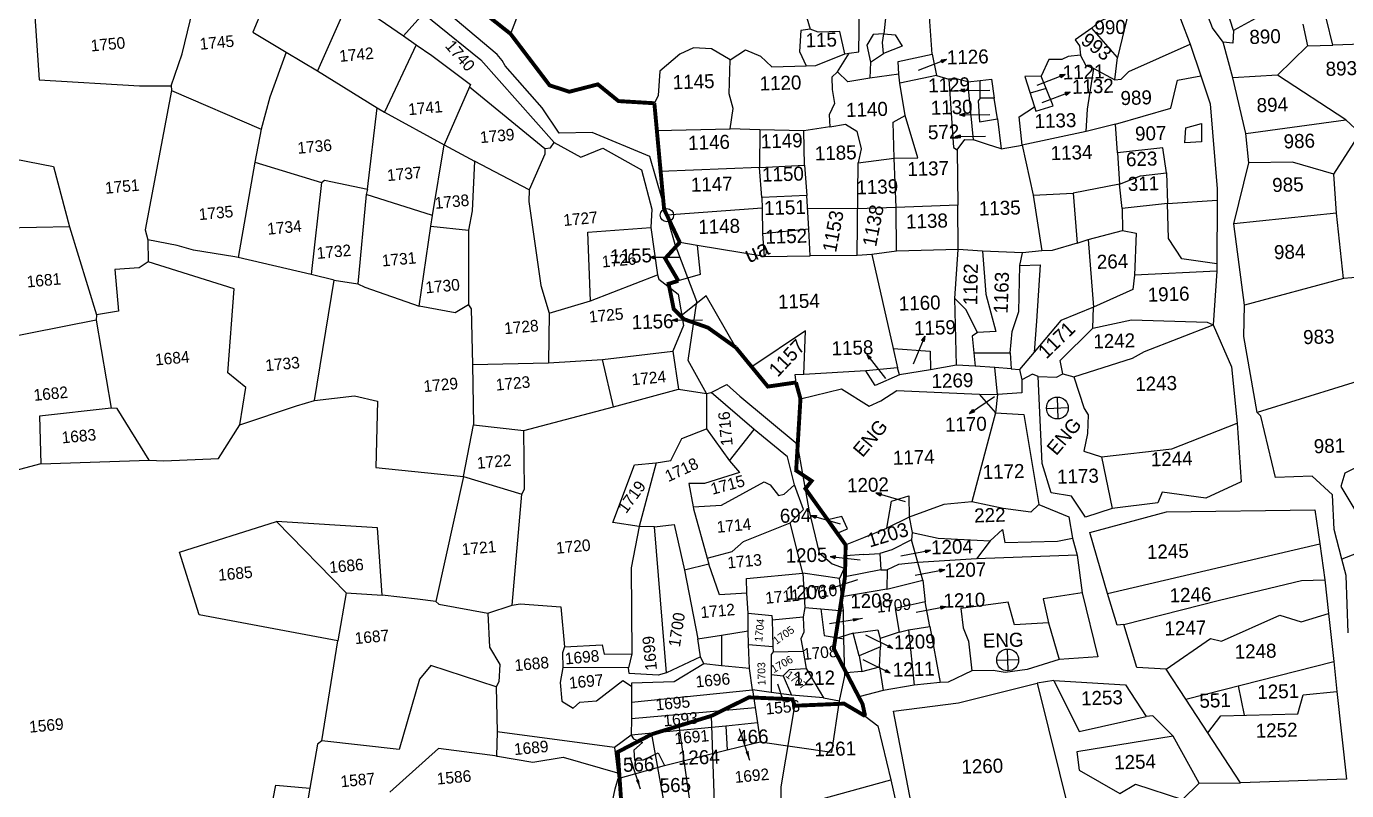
# Model space of a CAD drawing. Header units: metres. Extents: x 277515 to 230369286191, y 2056844 to 115415464409.
# Drawn here: x 279508 to 280340, y 2058093 to 2058575 of the extents above; entities that cross this region are included whole.
import ezdxf
from ezdxf.enums import TextEntityAlignment as Align

# ---------------------------------------------------------------- set-up
doc = ezdxf.new("R2010")
doc.units = ezdxf.units.M
doc.header["$MEASUREMENT"] = 0
for name, color, linetype in [('OFF', 1, 'Continuous'), ('OTHERS', 1, 'Continuous'), ('POLY_PARCEL', 6, 'Continuous'), ('POLY_ROAD', 30, 'Continuous'), ('POLY_WATER', 4, 'Continuous'), ('SYM_ARROW', 1, 'Continuous'), ('SYM_STONE', 1, 'Continuous'), ('TEXT_MAPIN', 7, 'Continuous'), ('TEXT_MAPOUT', 7, 'Continuous'), ('TEXT_PARCEL', 7, 'Continuous'), ('V_BOUND_LINE', 7, 'Continuous')]:
    doc.layers.add(name, color=color, linetype=linetype)
doc.styles.add('TEXT_MAP', font='', dxfattribs={"height": 1.8})
doc.styles.get('TEXT_MAP').set_extended_font_data('Kruti Dev 050')
doc.dimstyles.get("Standard").update_dxf_attribs({"dimtxt": 0.18, "dimasz": 0.18, "dimexe": 0.18, "dimexo": 0.0625, "dimgap": 0.09, "dimtad": 0, "dimtih": 1, "dimtoh": 1, "dimdec": 4, "dimzin": 0, "dimdsep": 46, "dimtxsty": 'Standard', "dimcen": 0.09, "dimadec": 0, "dimazin": 0, "dimtfac": 1, "dimtdec": 4, "dimtofl": 0, "dimtmove": 0, "dimatfit": 3, "dimfxl": 0, "dimtolj": 1, "dimtzin": 0, "dimarcsym": 0})

# ---------------------------------------------------------------- blocks, each defined once
blk = doc.blocks.new('STONE')
blk.add_circle((0, 0), 0.851)
blk = doc.blocks.new('ARROWASPECT')
h = blk.add_hatch(color=256)
h.paths.add_polyline_path([(2.8, -2.8), (3.7, -2), (0, 0)])
h.paths.add_polyline_path([(0, 0), (2, -3.7), (2.8, -2.8)])
for points in [[(0, 0), (17.2, -17.2)], [(0, 0), (2, -3.7)], [(0, 0), (3.7, -2)], [(3.7, -2), (2, -3.7)]]:
    blk.add_lwpolyline(points)
blk = doc.blocks.new('DETAIL')
for points in [[(-1.4, 0), (1.4, 0)], [(0, 1.4), (0, -1.4)]]:
    blk.add_lwpolyline(points)
blk.add_circle((0, 0), 1.4)
blk = doc.blocks.new('KSUB')
at = {"layer": 'OFF'}
for points in [[(280339.5, 2058516.09), (280296.45, 2058544.23)], [(280150.56, 2058535.71), (280140.41, 2058532.89)], [(280339.5, 2058516.09), (280348.44, 2058507.63)], [(280031.7, 2058459.97), (280000.15, 2058460.1)], [(280055.96, 2058460.81), (280031.7, 2058459.97)], [(280258.03, 2058420.56), (280255.89, 2058386.75)], [(280180, 2058384.74), (280180.46, 2058397.93)], [(280108.37, 2058343.15), (280119.89, 2058342.88)], [(280118.69, 2058331.34), (280103.73, 2058275.27)]]:
    blk.add_lwpolyline(points, dxfattribs=at)
at = {"layer": 'POLY_PARCEL'}
for points in [[(279830.48, 2058616.47), (279812.9, 2058570.2)], [(279994.92, 2058605.88), (279996.88, 2058589.57), (280001.74, 2058573.23)], [(280052.14, 2058608.57), (280048.23, 2058570.29)], [(280078.71, 2058557.4), (280077.27, 2058578.03), (280076.26, 2058604.65)], [(280026.46, 2058558.09), (280032.38, 2058558.91), (280033.08, 2058600.51)], [(280179.41, 2058573.7), (280183.64, 2058577.87), (280190.7, 2058581.2)], [(280202.73, 2058585), (280195.55, 2058555.21)], [(280268.65, 2058572.4), (280264.49, 2058585.27)], [(280291.67, 2058584.95), (280268.65, 2058572.4)], [(280331.22, 2058563.05), (280327.25, 2058579.39)], [(280001.74, 2058573.23), (279995.84, 2058572.42), (279995.01, 2058559.01), (279999.33, 2058550.12)], [(280023.7, 2058557.71), (280020.47, 2058571.62), (280006.78, 2058571.2), (280001.74, 2058573.23)], [(280048.23, 2058570.29), (280041.39, 2058569.77), (280037.55, 2058563.12), (280039.75, 2058552.29)], [(280047.99, 2058557.83), (280047.47, 2058564.67), (280048.23, 2058570.29)], [(280048.23, 2058570.29), (280055.42, 2058569.58), (280059.84, 2058562.54), (280047.99, 2058557.83)], [(280179.41, 2058573.7), (280168.73, 2058566.52), (280171.65, 2058562.57), (280172.13, 2058556.8)], [(280195.55, 2058555.21), (280179.41, 2058573.7)], [(280268.65, 2058572.4), (280268.32, 2058564.31), (280262.07, 2058564.87)], [(280312.32, 2058576.34), (280315.34, 2058562.57)], [(279951.25, 2058553.94), (279939.52, 2058560.74), (279928.29, 2058561.33), (279919.69, 2058557.33), (279906.94, 2058546.67), (279905.85, 2058531.38), (279903.55, 2058526.47)], [(280193.8, 2058541.15), (280197.83, 2058541.58), (280202.67, 2058546.4), (280241.37, 2058563.61)], [(280315.34, 2058562.57), (280296.45, 2058544.23), (280268.31, 2058542.39)], [(280315.34, 2058562.57), (280331.22, 2058563.05)], [(280358.6, 2058552.78), (280349.88, 2058563.77), (280331.22, 2058563.05)], [(279951.34, 2058510.37), (279953.13, 2058523.18), (279950.66, 2058532.44), (279951.25, 2058553.94)], [(279951.25, 2058553.94), (279961.03, 2058560.15), (279970.49, 2058556.08), (279977.55, 2058549.45), (279999.33, 2058550.12)], [(279999.33, 2058550.12), (280005.24, 2058550.3), (280023.7, 2058557.71)], [(280019.07, 2058546.37), (280026.46, 2058558.09)], [(280023.7, 2058557.71), (280026.46, 2058558.09)], [(280039.75, 2058552.29), (280047.99, 2058557.83)], [(280057.73, 2058544.75), (280057.17, 2058552.82), (280078.71, 2058557.4)], [(280078.71, 2058557.4), (280081.43, 2058543.92)], [(280172.13, 2058556.8), (280164.37, 2058555.94), (280160.39, 2058553.95), (280152.29, 2058554.02), (280147.31, 2058543.59)], [(280180.49, 2058548.34), (280175.77, 2058550.07), (280172.13, 2058556.8)], [(280193.8, 2058541.15), (280195.55, 2058555.21)], [(280019.07, 2058546.37), (280015.44, 2058542.83), (280015.67, 2058535.06), (280017.19, 2058526.39), (280013.67, 2058519.12), (280014.21, 2058511.67)], [(280039.43, 2058542.32), (280025.49, 2058540.03), (280019.07, 2058546.37)], [(280039.75, 2058552.29), (280039.43, 2058542.32)], [(280057.73, 2058544.75), (280039.43, 2058542.32)], [(280058.22, 2058539.16), (280057.73, 2058544.75)], [(280175.79, 2058508.67), (280176.6, 2058522.7), (280180.49, 2058548.34)], [(280180.49, 2058548.34), (280193.8, 2058541.15)], [(280081.43, 2058543.92), (280058.22, 2058539.16)], [(280061.64, 2058518.72), (280058.22, 2058539.16)], [(280081.43, 2058543.92), (280089.28, 2058541.67)], [(280101.19, 2058540.01), (280094.6, 2058541.68), (280089.28, 2058541.67)], [(280089.28, 2058541.67), (280092.16, 2058498.49), (280094.39, 2058497)], [(280101.19, 2058540.01), (280108.92, 2058540.89)], [(280104.8, 2058503.39), (280101.19, 2058540.01)], [(280108.92, 2058540.89), (280116.08, 2058541.71), (280117.7, 2058529.62)], [(280108.98, 2058529.67), (280108.92, 2058540.89)], [(280147.31, 2058543.59), (280137.04, 2058543.28), (280143.24, 2058524.17)], [(280143.24, 2058524.17), (280143.94, 2058521.39), (280155.05, 2058524.84), (280147.31, 2058543.59)], [(280194.33, 2058513.29), (280229.22, 2058523.38), (280233.35, 2058540.94), (280247.98, 2058543.71)], [(280108.98, 2058529.67), (280107.78, 2058528.07), (280108.5, 2058514.71), (280119.97, 2058516.62)], [(280117.7, 2058529.62), (280108.98, 2058529.67)], [(280119.97, 2058516.62), (280117.7, 2058529.62)], [(280135.43, 2058499.97), (280133.46, 2058517.96), (280143.24, 2058524.17)], [(280014.21, 2058511.67), (279997.79, 2058508.99)], [(280014.21, 2058511.67), (280024.13, 2058513.22), (280031.12, 2058508.76), (280033.95, 2058497.64), (280032.04, 2058488.87)], [(280054.68, 2058491.74), (280053.99, 2058514.44), (280061.64, 2058518.72)], [(280054.68, 2058491.74), (280069.64, 2058492.04), (280061.64, 2058518.72)], [(280119.97, 2058516.62), (280122.1, 2058497.7)], [(280194.33, 2058513.29), (280175.79, 2058508.67)], [(280195.51, 2058495.27), (280194.33, 2058513.29)], [(280248.51, 2058513.7), (280248.55, 2058502.18), (280237.98, 2058501.55), (280238.63, 2058510.91), (280248.51, 2058513.7)], [(280276.33, 2058507.46), (280339.5, 2058516.09)], [(279905.14, 2058509.21), (279951.34, 2058510.37)], [(279970.05, 2058509.69), (279951.34, 2058510.37)], [(279970.05, 2058509.69), (279969.84, 2058486.03)], [(279997.79, 2058508.99), (279970.05, 2058509.69)], [(279998.13, 2058487.52), (279997.79, 2058508.99)], [(280094.39, 2058497), (280099.19, 2058503.53), (280104.8, 2058503.39)], [(280122.1, 2058497.7), (280113.61, 2058500.55), (280104.8, 2058503.39)], [(280175.79, 2058508.67), (280135.43, 2058499.97)], [(280094.39, 2058497), (280094.85, 2058462.31)], [(280122.1, 2058497.7), (280135.43, 2058499.97)], [(280135.43, 2058499.97), (280142.31, 2058468.43)], [(280226.42, 2058482.52), (280224.07, 2058498.32), (280195.51, 2058495.27)], [(280195.51, 2058495.27), (280196.74, 2058475.39)], [(279969.84, 2058486.03), (279907.51, 2058483.45)], [(279969.84, 2058486.03), (279998.13, 2058487.52)], [(279971.35, 2058467.09), (279969.84, 2058486.03)], [(279998.13, 2058487.52), (279999.66, 2058468.27)], [(280031.35, 2058430.49), (280032.04, 2058488.87)], [(280032.04, 2058488.87), (280054.68, 2058491.74)], [(280055.96, 2058460.81), (280054.68, 2058491.74)], [(280331.9, 2058481.71), (280305.93, 2058489.36), (280278.28, 2058489)], [(280196.74, 2058475.39), (280209.97, 2058480.77), (280226.42, 2058482.52)], [(280226.42, 2058482.52), (280227.01, 2058463.24)], [(280142.31, 2058468.43), (280167.63, 2058469.83)], [(280196.74, 2058475.39), (280167.63, 2058469.83)], [(280167.63, 2058469.83), (280170.16, 2058438.16)], [(280198.45, 2058460.19), (280196.74, 2058475.39)], [(279999.66, 2058468.27), (279971.35, 2058467.09)], [(279971.35, 2058467.09), (279971.47, 2058460.41)], [(280000.95, 2058446.99), (279999.66, 2058468.27)], [(280094.85, 2058462.31), (280055.96, 2058460.81)], [(280095.08, 2058434.31), (280094.85, 2058462.31)], [(280142.31, 2058468.43), (280147.74, 2058433.43)], [(280227.01, 2058463.24), (280198.45, 2058460.19)], [(280227.01, 2058463.24), (280258.29, 2058465.41)], [(280258.06, 2058425.27), (280236.17, 2058428.35), (280227.69, 2058441.16), (280227.01, 2058463.24)], [(279971.47, 2058460.41), (279911.46, 2058455.92)], [(279971.47, 2058460.41), (279971.76, 2058444.23)], [(280056.19, 2058433.12), (280055.96, 2058460.81)], [(280198.45, 2058460.19), (280198.57, 2058446.18)], [(280333.51, 2058457.21), (280268.83, 2058450.42)], [(280000.95, 2058446.99), (279971.76, 2058444.23)], [(280001.78, 2058430.21), (280000.95, 2058446.99)], [(280176.94, 2058440.54), (280198.57, 2058446.18)], [(280198.57, 2058446.18), (280207.34, 2058444.58), (280206.23, 2058418.03)], [(279930.57, 2058436.74), (279932.37, 2058418.43), (279918.66, 2058414.52)], [(279930.57, 2058436.74), (279919.58, 2058438.72)], [(279972.82, 2058429.94), (279930.57, 2058436.74)], [(279971.76, 2058444.23), (279972.82, 2058429.94)], [(280170.16, 2058438.16), (280154.42, 2058433.63), (280147.74, 2058433.43)], [(280170.16, 2058438.16), (280176.94, 2058440.54)], [(280176.94, 2058440.54), (280180.46, 2058397.93)], [(279972.82, 2058429.94), (280001.78, 2058430.21)], [(280031.35, 2058430.49), (280001.78, 2058430.21)], [(280040.68, 2058431.09), (280031.35, 2058430.49)], [(280056.19, 2058433.12), (280040.68, 2058431.09)], [(280040.68, 2058431.09), (280054.08, 2058371.95)], [(280095.08, 2058434.31), (280056.19, 2058433.12)], [(280092.91, 2058403.32), (280095.08, 2058434.31)], [(280110.37, 2058433.22), (280095.08, 2058434.31)], [(280110.37, 2058433.22), (280112.45, 2058406.1), (280118.77, 2058382.64), (280107.27, 2058381.97)], [(280135.63, 2058432.12), (280110.37, 2058433.22)], [(280134.01, 2058424.19), (280135.63, 2058432.12)], [(280147.74, 2058433.43), (280135.63, 2058432.12)], [(280127.9, 2058369.22), (280129.05, 2058382.64), (280133.34, 2058395.22), (280134.01, 2058424.19)], [(280134.01, 2058424.19), (280146.76, 2058424.58), (280144.43, 2058389.02), (280143.02, 2058369.56)], [(280258.06, 2058425.27), (280258.03, 2058420.56), (280206.23, 2058418.03)], [(280206.23, 2058418.03), (280205.09, 2058409.04), (280180.46, 2058397.93)], [(280337.95, 2058416.05), (280275.49, 2058399.25)], [(279954.84, 2058372.54), (279936.21, 2058405.06), (279920.21, 2058392.25)], [(280107.27, 2058381.97), (280099.98, 2058396.38), (280092.91, 2058403.32)], [(280094.12, 2058361.38), (280092.91, 2058403.32)], [(280180.46, 2058397.93), (280159.86, 2058389.53), (280143.02, 2058369.56)], [(280160.96, 2058355.84), (280159.46, 2058364.2), (280180, 2058384.74), (280204.43, 2058389.84), (280252.1, 2058388.5), (280255.89, 2058386.75)], [(280168.07, 2058353.98), (280205.01, 2058365.8), (280212.52, 2058370), (280255.89, 2058386.75)], [(279997.85, 2058355.48), (279998.86, 2058383.01), (279964.91, 2058360.27)], [(280107.27, 2058381.97), (280103.92, 2058379.69), (280104.92, 2058369.16)], [(280054.08, 2058371.95), (280077.42, 2058370.17), (280077.71, 2058358.39)], [(280054.08, 2058371.95), (280056.88, 2058359.58)], [(280143.02, 2058369.56), (280133.73, 2058358.55)], [(280370.16, 2058369.68), (280364.89, 2058356.63), (280283.58, 2058331.46)], [(280094.12, 2058361.38), (280077.71, 2058358.39)], [(280105.74, 2058360.68), (280094.12, 2058361.38)], [(280104.92, 2058369.16), (280127.9, 2058369.22)], [(280104.92, 2058369.16), (280105.74, 2058360.68)], [(280127.9, 2058369.22), (280128.53, 2058358.97)], [(279997.85, 2058355.48), (279992.21, 2058355.15), (279992.82, 2058350.45)], [(280036.95, 2058357.76), (279997.85, 2058355.48)], [(280056.88, 2058359.58), (280036.95, 2058357.76)], [(280058.19, 2058355.3), (280042.84, 2058348.61), (280036.95, 2058357.76)], [(280058.19, 2058355.3), (280056.88, 2058359.58)], [(280077.71, 2058358.39), (280058.19, 2058355.3)], [(280118.13, 2058359.94), (280105.74, 2058360.68)], [(280128.53, 2058358.97), (280118.13, 2058359.94)], [(280119.89, 2058342.88), (280119.89, 2058342.88), (280118.13, 2058359.94)], [(280128.53, 2058358.97), (280133.73, 2058358.55)], [(280133.73, 2058358.55), (280135.18, 2058352.06)], [(280145.45, 2058354.12), (280156.98, 2058353.86), (280160.96, 2058355.84)], [(280160.96, 2058355.84), (280168.07, 2058353.98)], [(280168.07, 2058353.98), (280174.49, 2058334), (280177.05, 2058330.11), (280176.5, 2058318.18), (280174.39, 2058307.11), (280185.51, 2058303.48)], [(279995.66, 2058340.15), (280021.43, 2058346.4), (280038.88, 2058335.42), (280046.25, 2058338.76), (280056.32, 2058345.29), (280108.37, 2058343.15), (280118.69, 2058331.34), (280118.69, 2058331.34)], [(280185.51, 2058303.48), (280229.69, 2058308.5), (280270.86, 2058324.68)], [(280185.51, 2058303.48), (280192.2, 2058270.94)], [(280368.2, 2058308.13), (280365.87, 2058306.7), (280338.86, 2058293.24), (280336.37, 2058284.92), (280346.37, 2058267.96)], [(280050.12, 2058258.65), (280052.97, 2058275.54), (280063.87, 2058278.93), (280064.28, 2058265.5)], [(280145.99, 2058273.5), (280140.93, 2058268.76), (280123.43, 2058270.98), (280103.73, 2058275.27), (280086.05, 2058273.5), (280064.28, 2058265.5)], [(280018.89, 2058255.35), (280025.37, 2058258.2), (280021.77, 2058266.03), (280012.87, 2058263.76)], [(280064.28, 2058265.5), (280050.12, 2058258.65)], [(280064.28, 2058265.5), (280066.11, 2058255.78)], [(280035.63, 2058252.71), (280050.12, 2058258.65)], [(280066.11, 2058255.78), (280065.64, 2058251.18)], [(280066.11, 2058255.78), (280082.42, 2058252.31), (280115.19, 2058250.56)], [(280115.19, 2058250.56), (280122.92, 2058257.82), (280124.39, 2058249.62), (280157.7, 2058250.33), (280167.18, 2058252.38)], [(280024.14, 2058248.01), (280035.63, 2058252.71)], [(280065.64, 2058251.18), (280053.29, 2058245), (280045.72, 2058242.63)], [(280069.74, 2058236.94), (280065.64, 2058251.18)], [(280115.19, 2058250.56), (280106.67, 2058239.3)], [(280189.18, 2058217.36), (280323.05, 2058248.64)], [(280035.65, 2058242.01), (280024, 2058241.05)], [(280035.65, 2058242.01), (280045.72, 2058242.63)], [(280045.72, 2058242.63), (280046.34, 2058232.25)], [(280069.74, 2058236.94), (280057.55, 2058235.65), (280050.31, 2058232.38)], [(280106.67, 2058239.3), (280069.74, 2058236.94)], [(280072.84, 2058225.73), (280069.74, 2058236.94)], [(280170, 2058241.57), (280106.67, 2058239.3)], [(280346.23, 2058242.59), (280336.92, 2058239.13)], [(280046.34, 2058232.25), (280023.74, 2058227.82)], [(280046.34, 2058232.25), (280050.31, 2058232.38)], [(280050.31, 2058232.38), (280050.08, 2058220.15)], [(280050.08, 2058220.15), (280021.78, 2058215.37)], [(280050.08, 2058220.15), (280072.84, 2058225.73)], [(280072.84, 2058225.73), (280074.2, 2058212.13)], [(280199.43, 2058197.77), (280259.9, 2058213.26), (280311.5, 2058225.53), (280326.3, 2058225.99)], [(280074.2, 2058212.13), (280055.37, 2058207.89), (280057.97, 2058192.99)], [(280077.12, 2058196.63), (280074.2, 2058212.13)], [(280151.96, 2058198.93), (280130.59, 2058197.66), (280126.49, 2058211.9), (280096.65, 2058207.93), (280098.24, 2058195.75), (280101.56, 2058187.3), (280103.76, 2058168.74)], [(280173.22, 2058217.72), (280148.74, 2058214.11), (280151.96, 2058198.93)], [(280226.12, 2058169.66), (280254.23, 2058188.94), (280261, 2058187.32), (280297.8, 2058203.72), (280311.38, 2058199.55), (280328.59, 2058204.71)], [(280063.73, 2058194.39), (280077.12, 2058196.63)], [(280077.12, 2058196.63), (280083.75, 2058161.29)], [(280151.96, 2058198.93), (280158.64, 2058175.71)], [(280028.94, 2058192.41), (280017.61, 2058188.8)], [(280028.94, 2058192.41), (280044.47, 2058194.41), (280045.86, 2058188.95)], [(280032.74, 2058178.16), (280028.94, 2058192.41)], [(280057.97, 2058192.99), (280045.86, 2058188.95)], [(280045.86, 2058188.95), (280046.02, 2058183.76)], [(280057.97, 2058192.99), (280063.73, 2058194.39)], [(280063.73, 2058194.39), (280067.31, 2058159.54)], [(280046.02, 2058183.76), (280032.74, 2058178.16)], [(280032.74, 2058178.16), (280034.27, 2058168.13)], [(280045.48, 2058171.22), (280046.02, 2058183.76)], [(280034.27, 2058168.13), (280045.48, 2058171.22)], [(280045.48, 2058171.22), (280047.81, 2058156.14)], [(280238.51, 2058150.77), (280331.83, 2058174.54)], [(280034.27, 2058168.13), (280024.54, 2058167.41)], [(280252.46, 2058129.52), (280260.61, 2058140.25), (280309.19, 2058141.43), (280312.49, 2058153.45), (280333.85, 2058155.68)], [(280275.66, 2058140.61), (280271.8, 2058159.25)], [(279983.28, 2058080.88), (279983.45, 2058095.56), (279992.08, 2058146.64)], [(279941.75, 2058079.31), (279939.58, 2058140.25)], [(279909.76, 2058085.66), (279902.05, 2058128.73)], [(279926.71, 2058080.99), (279919.26, 2058134.01)], [(279983.28, 2058080.88), (280052.58, 2058099.95)]]:
    blk.add_lwpolyline(points, dxfattribs=at)
at = {"layer": 'POLY_ROAD'}
for points in [[(280262.07, 2058564.87), (280255.3, 2058573.92), (280242.72, 2058606.86), (280246.77, 2058610.69)], [(280229.06, 2058595.76), (280241.37, 2058563.61)], [(280241.37, 2058563.61), (280247.98, 2058543.71)], [(280268.31, 2058542.39), (280262.07, 2058564.87)], [(280247.98, 2058543.71), (280253.86, 2058526.01), (280258.33, 2058472.41), (280258.29, 2058465.41)], [(280276.33, 2058507.46), (280268.31, 2058542.39)], [(280278.28, 2058489), (280276.33, 2058507.46)], [(280268.83, 2058450.42), (280278.28, 2058489)], [(280258.29, 2058465.41), (280258.06, 2058425.27)], [(280275.49, 2058399.25), (280268.83, 2058450.42)], [(280283.58, 2058331.46), (280275.17, 2058379.34), (280275.49, 2058399.25)], [(280255.89, 2058386.75), (280267.28, 2058360.34), (280270.86, 2058324.68)], [(280145.45, 2058354.12), (280141.98, 2058355.57), (280135.18, 2058352.06)], [(280192.2, 2058270.94), (280175.25, 2058265.44), (280166.43, 2058278.86), (280153.61, 2058280.96), (280148.06, 2058299.45), (280145.45, 2058354.12)], [(280135.18, 2058352.06), (280135.11, 2058343.97), (280119.89, 2058342.88)], [(280119.89, 2058342.88), (280118.69, 2058331.34)], [(280118.69, 2058331.34), (280136.46, 2058330.32), (280145.99, 2058273.5)], [(280336.92, 2058239.13), (280332.2, 2058257.65), (280331.02, 2058279.69), (280318.16, 2058291.33), (280295.02, 2058290.62), (280285.97, 2058329.22), (280283.58, 2058331.46)], [(280270.86, 2058324.68), (280273.55, 2058287.74), (280251.14, 2058277.41), (280223.63, 2058281.24), (280221.03, 2058274.62), (280192.2, 2058270.94)], [(280145.99, 2058273.5), (280164.9, 2058265.68), (280167.18, 2058252.38)], [(280189.18, 2058217.36), (280177.98, 2058255.79), (280226.45, 2058268.79), (280319.98, 2058270.1), (280323.05, 2058248.64)], [(280167.18, 2058252.38), (280170, 2058241.57)], [(280323.05, 2058248.64), (280326.3, 2058225.99)], [(280170, 2058241.57), (280173.22, 2058217.72)], [(280340.98, 2058192.62), (280339.57, 2058228.71), (280336.92, 2058239.13)], [(280326.3, 2058225.99), (280328.59, 2058204.71)], [(280173.22, 2058217.72), (280183.18, 2058177.4), (280158.64, 2058175.71)], [(280199.43, 2058197.77), (280195.39, 2058197.33), (280189.18, 2058217.36)], [(280328.59, 2058204.71), (280331.83, 2058174.54)], [(280226.12, 2058169.66), (280207.73, 2058170.65), (280199.43, 2058197.77)], [(280158.64, 2058175.71), (280138.6, 2058169.5), (280124.65, 2058167.52), (280117.14, 2058168.84), (280103.76, 2058168.74)], [(280238.51, 2058150.77), (280226.12, 2058169.66)], [(280331.83, 2058174.54), (280333.85, 2058155.68)], [(280103.76, 2058168.74), (280088.73, 2058161.44), (280083.75, 2058161.29)], [(280155.37, 2058162.51), (280144.96, 2058160.87)], [(280155.37, 2058162.51), (280200.59, 2058159.85), (280213.6, 2058139.92)], [(280155.37, 2058162.51), (280171.3, 2058130.34), (280213.6, 2058139.92)], [(280047.81, 2058156.14), (280032.46, 2058152.16)], [(280067.31, 2058159.54), (280047.81, 2058156.14)], [(280072.69, 2058048.03), (280054.3, 2058143.16), (280095.23, 2058148.46), (280144.96, 2058160.87), (280166.12, 2058075.39), (280158.93, 2058066.46)], [(280083.75, 2058161.29), (280067.31, 2058159.54)], [(280333.85, 2058155.68), (280339.79, 2058100.42), (280273.14, 2058097.99)], [(280252.46, 2058129.52), (280238.51, 2058150.77)], [(280036.42, 2058140.14), (280044.38, 2058133.92), (280052.58, 2058099.95)], [(280230.53, 2058127.49), (280217.71, 2058140.26), (280213.6, 2058139.92)], [(280273.14, 2058097.99), (280252.46, 2058129.52)], [(280230.53, 2058127.49), (280169.82, 2058117.54), (280171.42, 2058106.08), (280197.08, 2058091.31), (280206.86, 2058097.21), (280236.42, 2058087.54), (280247, 2058097.81), (280230.53, 2058127.49)], [(280052.58, 2058099.95), (280060.86, 2058063.49)], [(280247, 2058097.81), (280273.14, 2058097.99)]]:
    blk.add_lwpolyline(points, dxfattribs=at)
at = {"layer": 'POLY_WATER'}
for points in [[(280331.9, 2058481.71), (280348.44, 2058507.63)], [(280333.51, 2058457.21), (280331.9, 2058481.71)], [(280337.95, 2058416.05), (280333.51, 2058457.21)], [(280358.9, 2058417.62), (280337.95, 2058416.05)]]:
    blk.add_lwpolyline(points, dxfattribs=at)
at = {"layer": 'V_BOUND_LINE', "const_width": 2.46}
for points in [[(279781.14, 2058595.38), (279812.9, 2058570.2)], [(279812.9, 2058570.2), (279837.5, 2058537.78), (279849.95, 2058533.72), (279867.94, 2058538.37), (279880.92, 2058527.83), (279903.55, 2058526.47)], [(279903.55, 2058526.47), (279905.14, 2058509.21)], [(279905.14, 2058509.21), (279907.51, 2058483.45)], [(279907.51, 2058483.45), (279909.7, 2058459.62), (279911.46, 2058455.92)], [(279911.46, 2058455.92), (279919.58, 2058438.72)], [(279919.58, 2058438.72), (279910.35, 2058428.63), (279918.66, 2058414.52)], [(279918.66, 2058414.52), (279912.55, 2058412.63), (279915.78, 2058396.65), (279920.21, 2058392.25)], [(279920.21, 2058392.25), (279922.13, 2058390.35), (279937.35, 2058385), (279954.84, 2058372.54)], [(279954.84, 2058372.54), (279964.91, 2058360.27)], [(279964.91, 2058360.27), (279975.1, 2058347.85), (279992.82, 2058350.45)], [(279992.82, 2058350.45), (279995.66, 2058340.15)], [(279995.66, 2058340.15), (279992.94, 2058294.93), (280002.72, 2058288.39), (279998.76, 2058283.48), (280012.87, 2058263.76)], [(280012.87, 2058263.76), (280018.89, 2058255.35)], [(280018.89, 2058255.35), (280024.14, 2058248.01)], [(280024.14, 2058248.01), (280024, 2058241.05)], [(280024, 2058241.05), (280023.74, 2058227.82)], [(280023.74, 2058227.82), (280021.78, 2058215.37)], [(280021.78, 2058215.37), (280017.61, 2058188.8)], [(280017.61, 2058188.8), (280016.64, 2058182.62), (280024.54, 2058167.41)], [(280024.54, 2058167.41), (280032.46, 2058152.16)], [(279992.08, 2058146.64), (279990.59, 2058150.7), (279963.17, 2058151.92), (279939.58, 2058140.25)], [(280032.46, 2058152.16), (280034.82, 2058147.61), (280036.42, 2058140.14)], [(280036.42, 2058140.14), (280023.18, 2058147.94), (279992.08, 2058146.64)], [(279939.58, 2058140.25), (279919.26, 2058134.01)], [(279902.05, 2058128.73), (279880.5, 2058117.47), (279882.98, 2058081.3)], [(279919.26, 2058134.01), (279902.05, 2058128.73)]]:
    blk.add_lwpolyline(points, dxfattribs=at)
at = {"layer": 'OTHERS', "xscale": 4.921375242810441, "yscale": 4.921375242810441, "zscale": 4.921375242810441, "rotation": 1.753663468044712}
for p in [(280157.61, 2058334.34), (280126.25, 2058175.51)]:
    blk.add_blockref('DETAIL', p, dxfattribs=at)
at = {"layer": 'SYM_ARROW'}
for p, xscale, yscale, zscale, rotation in [((280087.65, 2058553.97), 0.7863786985108948, 0.7863786985108948, 0.7863786985108948, 246.1801112217399), ((280095.96, 2058534.58), 0.7863786985108948, 0.7863786985108948, 0.7863786985108948, 45.33673999793239), ((280162.54, 2058544.55), 0.7863786985108948, 0.7863786985108948, 0.7863786985108948, 246.1801112217399), ((280165.73, 2058533.4), 0.7863786985108949, 0.7863786985108949, 0.7863786985108949, 245.3091732985753), ((280095.82, 2058519.17), 0.7863786985108948, 0.7863786985108948, 0.7863786985108948, 45.33673999793239), ((280093.15, 2058505.54), 0.7863786985108948, 0.7863786985108948, 0.7863786985108948, 45.33673999793239), ((279900.66, 2058429.4), 0.7863786985108948, 0.7863786985108948, 0.7863786985108948, 45.33673999793239), ((279914.82, 2058389.78), 0.7863786985108948, 0.7863786985108948, 0.7863786985108948, 45.33673999793239), ((280074.02, 2058379.59), 0.7863786985108949, 0.7863786985108949, 0.7863786985108949, 292.6861903549486), ((280037.58, 2058368.11), 0.7863786985108947, 0.7863786985108947, 0.7863786985108947, 352.7051166806255), ((280102.16, 2058330.85), 0.7863786985108948, 0.7863786985108948, 0.7863786985108948, 79.01154344695058), ((280043.25, 2058280.77), 0.7863786985108947, 0.7863786985108947, 0.7863786985108947, 28.95478694654779), ((280002.38, 2058266.58), 0.7863786985108947, 0.7863786985108947, 0.7863786985108947, 28.95478694654779), ((280014.29, 2058240.67), 0.7863786985108949, 0.7863786985108949, 0.7863786985108949, 39.06702387104747), ((280077.67, 2058244.46), 0.7863786985108948, 0.7863786985108948, 0.7863786985108948, 235.9485399378241), ((280086.67, 2058232.41), 0.7863786985108948, 0.7863786985108948, 0.7863786985108948, 235.9485399378241), ((280013.68, 2058220.31), 0.7863786985108949, 0.7863786985108949, 0.7863786985108949, 62.8591026246626), ((280087.39, 2058209.02), 0.7863786985108948, 0.7863786985108948, 0.7863786985108948, 235.9485399378241), ((280053.97, 2058182.72), 0.7863786985108948, 0.7863786985108948, 0.7863786985108948, 199.0946256860312), ((280052.29, 2058167.27), 0.7863786985108948, 0.7863786985108948, 0.7863786985108948, 199.0946256860312)]:
    blk.add_blockref('ARROWASPECT', p, dxfattribs=dict(at, xscale=xscale, yscale=yscale, zscale=zscale, rotation=rotation))
at = {"layer": 'SYM_STONE', "xscale": 4.921375242810441, "yscale": 4.921375242810441, "zscale": 4.921375242810441, "rotation": 318.4069186952236}
blk.add_blockref('STONE', (279911.46, 2058455.92), dxfattribs=at)
at = {"layer": 'TEXT_MAPIN'}
for rotation, p in [(49.91697, (280043.06, 2058312.52)), (49.91697, (280165.18, 2058313.68)), (1.75366, (280123.56, 2058183.55))]:
    blk.add_text('ENG', height=8.858, rotation=rotation, dxfattribs=at).set_placement(p, align=Align.CENTER)
at = {"layer": 'TEXT_PARCEL', "style": 'TEXT_MAP'}
for s, rotation, p in [('990', 1.75366, (280191.03, 2058569.95)), ('115', 1.75366, (280008.89, 2058562)), ('993', 323.11016, (280179.65, 2058558.6)), ('890', 1.75366, (280288.68, 2058564.07)), ('1126', 1.75366, (280101.23, 2058551.26)), ('893', 1.75366, (280336.72, 2058543.97)), ('1145', 1.75366, (279928.44, 2058535.66)), ('1120', 1.75366, (279983.18, 2058534.85)), ('1121', 1.75366, (280174.27, 2058541.79)), ('1129', 1.75366, (280089.44, 2058533.65)), ('1132', 1.75366, (280180.1, 2058532.73)), ('1140', 1.75366, (280037.7, 2058518.17)), ('1130', 1.75366, (280091.1, 2058519.53)), ('989', 1.75366, (280207.44, 2058525.55)), ('894', 1.75366, (280293.24, 2058521.07)), ('1133', 1.75366, (280156.5, 2058511.1)), ('572', 1.75366, (280086.03, 2058503.97)), ('907', 1.75366, (280216.59, 2058503.09)), ('1146', 1.75366, (279938.13, 2058497.39)), ('1149', 1.75366, (279983.95, 2058498.36)), ('986', 1.75366, (280310.25, 2058498.23)), ('1185', 1.75366, (280018, 2058490.79)), ('1134', 1.75366, (280166.66, 2058490.95)), ('623', 1.75366, (280210.87, 2058486.94)), ('1150', 1.75366, (279984.73, 2058477.37)), ('1137', 1.75366, (280076.26, 2058480.87)), ('1147', 1.75366, (279939.85, 2058471.04)), ('1139', 1.75366, (280044.2, 2058469.36)), ('311', 1.75366, (280211.99, 2058471.41)), ('985', 1.75366, (280303.07, 2058470.74)), ('1151', 1.75366, (279985.95, 2058456.33)), ('1138', 79.21784, (280045.8, 2058448.51)), ('1135', 1.75366, (280121.42, 2058456.02)), ('1148', 1.75366, (279944.51, 2058444.42)), ('1153', 79.21765, (280020.54, 2058444.93)), ('1138', 1.75366, (280075.52, 2058447.8)), ('1152', 1.75366, (279986.8, 2058438.2)), ('984', 1.75366, (280304.17, 2058428.4)), ('1155', 1.75366, (279888.97, 2058425.85)), ('264', 1.75366, (280192.46, 2058422.3)), ('1162', 89.02578, (280107.31, 2058412.22)), ('1163', 87.93739, (280126.72, 2058406.88)), ('1916', 1.75366, (280227.87, 2058401.7)), ('1154', 1.75366, (279994.77, 2058397.31)), ('1160', 1.75366, (280070.93, 2058396.11)), ('1156', 1.75366, (279902.57, 2058384.37)), ('1159', 1.75366, (280080.56, 2058380.56)), ('1171', 44.24751, (280160.16, 2058374.05)), ('1157', 46.73713, (279990.32, 2058362.91)), ('1242', 1.75366, (280193.56, 2058372.24)), ('983', 1.75366, (280322.54, 2058374.84)), ('1158', 1.75366, (280028.54, 2058367.88)), ('1269', 1.75366, (280091.58, 2058347.22)), ('1243', 1.75366, (280219.98, 2058345.35)), ('1170', 1.75366, (280100.03, 2058319.7)), ('981', 1.75366, (280329.24, 2058306.06)), ('1174', 1.75366, (280067.2, 2058298.87)), ('1244', 1.75366, (280229.82, 2058297.92)), ('1172', 1.75366, (280123.82, 2058289.86)), ('1173', 1.75366, (280170.68, 2058286.94)), ('1202', 1.75366, (280038.32, 2058281.45)), ('694', 1.75366, (279992.67, 2058262.19)), ('222', 1.75366, (280115.18, 2058262.41)), ('1203', 17.0003, (280051.94, 2058250.18)), ('1205', 1.75366, (279999.6, 2058237.14)), ('1204', 1.75366, (280091.3, 2058242.41)), ('1245', 1.75366, (280227.36, 2058239.51)), ('1207', 1.75366, (280099.76, 2058227.88)), ('1206', 1.75366, (279999.7, 2058213.72)), ('1246', 1.75366, (280241.64, 2058212.16)), ('1208', 1.75366, (280040.35, 2058208.37)), ('1210', 1.75366, (280099.11, 2058208.76)), ('1247', 1.75366, (280238.42, 2058191.23)), ('1209', 1.75366, (280067.86, 2058182.54)), ('1248', 1.75366, (280282.68, 2058176.6)), ('1211', 1.75366, (280067.15, 2058165.26)), ('1212', 1.75366, (280004.44, 2058159.65)), ('1253', 1.75366, (280185.84, 2058147.22)), ('551', 1.75366, (280257.16, 2058145.59)), ('1251', 1.75366, (280296.94, 2058151.25)), ('466', 1.75366, (279965.75, 2058122.65)), ('1252', 1.75366, (280295.95, 2058126.78)), ('1261', 1.75366, (280017.64, 2058115.06)), ('566', 1.75366, (279893.78, 2058105.2)), ('1264', 1.75366, (279931.69, 2058109.7)), ('1260', 1.75366, (280110.39, 2058104.12)), ('1254', 1.75366, (280206.7, 2058106.82)), ('565', 1.75366, (279916.92, 2058092.22))]:
    blk.add_text(s, height=8.858, rotation=rotation, dxfattribs=at).set_placement(p, align=Align.CENTER)
blk = doc.blocks.new('TEXTARROW')
blk.add_leader([(0.04, -0.01), (8.68, -0.01)], dimstyle='Standard', override={"dimtxt": 2.5, "dimasz": 2.5, "dimexe": 1.25, "dimexo": 0.625, "dimgap": 0.625, "dimtad": 1, "dimtih": 0, "dimtoh": 0, "dimzin": 8, "dimcen": 2.5, "dimtofl": 1})
blk = doc.blocks.new('ee')
at = {"layer": 'POLY_PARCEL'}
for points in [[(554.64, 537.56), (548.81, 526.55), (553.67, 522.98)], [(515.39, 532.14), (515.14, 522.26), (530.54, 519.91), (535.4, 519.42)], [(535.4, 519.42), (537.59, 524.2), (539.85, 530.84)], [(564.2, 530.35), (558.21, 519.66)], [(564.2, 530.35), (571.98, 523.79)], [(571.98, 523.79), (575.37, 526.96)], [(571.98, 523.79), (573.84, 522.25)], [(553.67, 522.98), (550.51, 516.26), (548.71, 511.46)], [(553.67, 522.98), (558.21, 519.66)], [(573.84, 522.25), (567.98, 512.32)], [(573.84, 522.25), (576.06, 520.36), (581.65, 515.34), (581.46, 515)], [(558.21, 519.66), (566.89, 513.06)], [(535.42, 518.73), (529.35, 497.61), (529.6, 496.03)], [(535.4, 519.42), (535.43, 518.74), (535.42, 518.73)], [(535.42, 518.73), (548.71, 511.46)], [(581.46, 515), (576.69, 506.42)], [(581.46, 515), (592.18, 504.41)], [(548.71, 511.46), (547.26, 506.44)], [(564.21, 500.67), (566.89, 513.06)], [(566.89, 513.06), (567.98, 512.32)], [(567.98, 512.32), (576.69, 506.42)], [(506.79, 511.28), (508.08, 511.04), (516.11, 508.69), (517.73, 499.14)], [(547.26, 506.44), (543.28, 491.99)], [(547.26, 506.44), (557.24, 502.37)], [(573.89, 495.7), (576.69, 506.42)], [(576.69, 506.42), (581.15, 503.43)], [(581.15, 503.43), (580.09, 495.8)], [(589.18, 498.25), (581.15, 503.43)], [(592.18, 504.41), (592.1, 503.52), (589.18, 498.25)], [(592.18, 504.41), (593.07, 504.41), (593.69, 505.21)], [(557.24, 502.37), (554.31, 488.34)], [(557.24, 502.37), (557.73, 502.7), (564.21, 500.67)], [(517.73, 499.14), (507.52, 499.87), (507.92, 493.95)], [(517.73, 499.14), (520.64, 485.18)], [(563.97, 499.86), (561.38, 486.18)], [(564.21, 500.67), (563.97, 499.86)], [(573.89, 495.7), (563.97, 499.86)], [(589.18, 498.25), (588.95, 496.43), (589.6, 483.31), (590.49, 478.94)], [(529.6, 496.03), (529.33, 492.62)], [(543.28, 491.99), (542.81, 492.14), (536.49, 493.76), (534.06, 494.74), (529.6, 496.03)], [(573.45, 494.03), (573.89, 495.7)], [(580.09, 495.8), (579.2, 492.9)], [(570.53, 481.89), (573.45, 494.03)], [(573.45, 494.03), (579.2, 492.9)], [(529.33, 492.62), (527.87, 491.81), (524.07, 491.89), (524.07, 485.41), (520.64, 485.18)], [(541.16, 466.14), (542.62, 471.81), (540.03, 474.32), (542.21, 487.2), (529.33, 492.62)], [(554.31, 488.34), (543.28, 491.99)], [(579.2, 492.9), (578.15, 481.4)], [(597.05, 480.24), (597.62, 490.85), (607.39, 490.68)], [(553.02, 468.82), (557.8, 487.12)], [(557.8, 487.12), (554.31, 488.34)], [(557.8, 487.12), (561.38, 486.18)], [(520.64, 485.18), (520.48, 484.37)], [(561.38, 486.18), (562.43, 485.61), (570.53, 481.89)], [(520.48, 484.37), (504.84, 482.75), (504.92, 462.18)], [(520.48, 484.37), (521.55, 470.59)], [(597.05, 480.24), (607.75, 483.29)], [(578.15, 481.4), (575.96, 480.35), (570.53, 481.89)], [(578.15, 481.4), (578.48, 480.7), (577.91, 472.12)], [(590.49, 478.94), (589.68, 471.25)], [(590.49, 478.94), (597.05, 480.24)], [(521.55, 470.59), (510.37, 470.35), (509.89, 462.98)], [(526.66, 462.01), (522.44, 470.43), (521.55, 470.59)], [(577.91, 472.12), (577.18, 462.81)], [(577.91, 472.12), (589.68, 471.25)], [(589.68, 471.25), (598.03, 471)], [(598.03, 471), (609, 471.27)], [(599.06, 463.53), (598.03, 471)], [(541.16, 466.14), (550.18, 468.25), (553.02, 468.82)], [(553.02, 468.82), (559.26, 468.95), (562.75, 467.82), (561.53, 457.61), (574.9, 454.94)], [(526.66, 462.01), (528.93, 461.69), (537.35, 461.28), (541.16, 466.14)], [(599.06, 463.53), (609.33, 465.35)], [(613.58, 464.26), (614.35, 464.38)], [(614.35, 464.38), (616.85, 465.38), (618.69, 463.38), (626.87, 455.2), (627.71, 444.85), (628.71, 438.09), (630.55, 436.17), (632.3, 435.33), (631.48, 433.83)], [(620.44, 458.04), (614.35, 464.38)], [(509.89, 462.98), (504.92, 462.18)], [(509.89, 462.98), (526.66, 462.01)], [(574.9, 454.94), (577.18, 462.81)], [(577.18, 462.81), (584.88, 461.19)], [(584.88, 461.19), (599.06, 463.53)], [(613.58, 464.26), (613.11, 458.83)], [(583.65, 451.38), (584.14, 452.11), (584.88, 461.19)], [(604.85, 454.29), (607.12, 454.45), (609.14, 457.69), (613.11, 458.83)], [(613.11, 458.83), (616.19, 453.56)], [(616.19, 453.56), (620.44, 458.04)], [(625.87, 448.94), (625.2, 453.36), (620.44, 458.04)], [(574.9, 454.94), (568.82, 436.05)], [(574.9, 454.94), (583.65, 451.38)], [(601.28, 444.73), (597.31, 445.71), (601.44, 454.29), (604.85, 454.29)], [(604.85, 454.29), (601.28, 444.73)], [(616.19, 453.56), (617.57, 451.62), (611.98, 450.4), (609.55, 450.65), (609.92, 446.99)], [(553.18, 431.43), (532.12, 437.43), (530.01, 447.39), (545.41, 450.71)], [(560.64, 437.83), (560.88, 448.28), (545.41, 450.71)], [(545.41, 450.71), (555.13, 438.72)], [(580.59, 434.43), (583.65, 451.38)], [(609.92, 446.99), (614.33, 446.84), (621.21, 449.84), (622.1, 449.27), (623.24, 447.49), (624.13, 447.65), (625.87, 448.94)], [(624.62, 443.1), (626.87, 445.01), (625.87, 448.94)], [(609.92, 446.99), (609.95, 446.68), (611.32, 438.87)], [(601.28, 444.73), (599.49, 438.46), (598.34, 425.2)], [(603.63, 444.45), (601.28, 444.73)], [(603.39, 421.77), (603.63, 444.45)], [(603.63, 444.45), (606.71, 444.53), (607.68, 437.32)], [(611.32, 438.87), (615.3, 439.55), (617.16, 440.93), (624.62, 443.1)], [(625.87, 435.17), (624.62, 443.1)], [(555.13, 438.72), (553.18, 431.43)], [(555.13, 438.72), (560.64, 437.83)], [(568.82, 436.05), (566.07, 436.7), (560.64, 437.83)], [(611.49, 437.89), (607.68, 437.32)], [(611.32, 438.87), (611.49, 437.89)], [(616.92, 432.87), (612.71, 433.03), (611.49, 437.89)], [(568.82, 436.05), (569.25, 435.64), (576.7, 433.54)], [(607.68, 437.32), (608.74, 426.55)], [(576.7, 433.54), (580.59, 434.43)], [(580.59, 434.43), (581.81, 434.51), (588.05, 433.46), (588.05, 427.22)], [(616.92, 432.87), (617.08, 435.14), (625.87, 435.17)], [(625.87, 435.17), (625.67, 429.87)], [(631.48, 433.83), (625.87, 435.17)], [(631.6, 428.79), (631.48, 433.83)], [(576.7, 433.54), (576.46, 428.27), (577.84, 425.44), (577.43, 422.77), (576.95, 422.04)], [(616.84, 429.79), (616.92, 432.87)], [(549.24, 416.21), (553.18, 431.43)], [(616.6, 427.04), (616.84, 429.79)], [(616.84, 429.79), (620.49, 429.06), (620.45, 428.42)], [(625.67, 429.87), (625.29, 428.43)], [(625.67, 429.87), (628.14, 429.42)], [(620.45, 428.42), (620.21, 424.29)], [(620.45, 428.42), (625.29, 428.43)], [(625.29, 428.43), (625.27, 428.33), (625.19, 426.07), (624.62, 425.09), (624.79, 423.15)], [(628.14, 429.42), (631.6, 428.79)], [(628.14, 429.42), (628.26, 425.26), (631.24, 424.46)], [(631.24, 424.46), (631.6, 428.79)], [(576.95, 422.04), (567.14, 426.25), (565.2, 424.3), (561.07, 413.78), (549.24, 416.21)], [(588.05, 427.22), (587.64, 426.33), (587.51, 424.04)], [(588.05, 427.22), (593.88, 426.98), (594.04, 425.52), (598.34, 425.2)], [(608.74, 426.55), (612.45, 426.78)], [(608.9, 423.72), (608.74, 426.55)], [(612.45, 426.78), (611.99, 422.05)], [(612.45, 426.78), (616.6, 427.04)], [(616.48, 424.93), (616.6, 427.04)], [(587.51, 424.04), (586.86, 421.77), (586.86, 418.86), (588.48, 417.64), (589.62, 418.45), (592.21, 418.45), (596.58, 421.21), (597.84, 420.22)], [(597.64, 423.07), (587.51, 424.04)], [(598.34, 425.2), (597.64, 423.07)], [(608.9, 423.72), (603.39, 421.77)], [(609.31, 422.58), (608.9, 423.72)], [(616.27, 421.21), (616.48, 424.93)], [(616.48, 424.93), (620.21, 424.29)], [(620.16, 423.47), (619.84, 423.07), (619.55, 420.01)], [(620.21, 424.29), (620.16, 423.47)], [(620.16, 423.47), (624.79, 423.15)], [(629.69, 414.93), (630.88, 418.7), (631.24, 424.46)], [(576.95, 422.04), (576.41, 415.07)], [(603.39, 421.77), (602.09, 421.53), (597.64, 422.18), (597.64, 423.07)], [(609.31, 422.58), (604.44, 420.24), (597.88, 420.64), (597.84, 420.22)], [(611.99, 422.05), (609.31, 422.58)], [(616.27, 421.21), (611.99, 422.05)], [(624.79, 423.15), (625.02, 420.4)], [(597.84, 420.22), (597.59, 417.74)], [(616.44, 417.89), (616.27, 421.21)], [(619.55, 420.01), (619.29, 417.22)], [(619.55, 420.01), (621.38, 419.59)], [(621.38, 419.59), (622.43, 420.48), (625.02, 420.4)], [(621.38, 419.59), (622.35, 416.51)], [(625.02, 420.4), (627.29, 415.62)], [(597.59, 417.74), (597.33, 415.23)], [(597.59, 417.74), (616.44, 417.89)], [(619.29, 417.22), (616.44, 417.89)], [(616.44, 417.89), (616.59, 415.12)], [(549.24, 416.21), (548.54, 415.76), (546.74, 409.07)], [(622.35, 416.51), (619.29, 417.22)], [(627.29, 415.62), (622.35, 416.51)], [(627.29, 415.62), (629.69, 414.93)], [(576.16, 411.3), (567.15, 413.37), (559.02, 407.32)], [(576.41, 415.07), (575.97, 411.35), (576.16, 411.3)], [(594.32, 411), (576.41, 415.07)], [(597.33, 415.23), (597.07, 412.62)], [(597.33, 415.23), (616.59, 415.12)], [(616.59, 415.12), (616.72, 412.71)], [(616.89, 409.77), (627.76, 407.12), (629.69, 414.93)], [(576.16, 411.3), (581.51, 409.88), (586.27, 410.23), (594.4, 407.03)], [(597.07, 412.62), (594.32, 411)], [(611.82, 412.69), (597.07, 412.62)], [(597.07, 412.62), (597.39, 412.06), (598.69, 411.33), (597.23, 410.27), (597.23, 408.74), (598.61, 408.65), (600.96, 409.55), (601.75, 407.48)], [(611.82, 412.69), (611.68, 408.98)], [(616.72, 412.71), (611.82, 412.69)], [(616.72, 412.71), (616.89, 409.77)], [(541.5, 377.2), (541.67, 389.48), (541.07, 390.69), (537.27, 392.48), (539.16, 402.02), (541.5, 410.06), (546.74, 409.07)], [(594.32, 411), (594.4, 407.03)], [(611.68, 408.98), (616.89, 409.77)], [(546.74, 409.07), (545.77, 405.47), (555.2, 402.96)], [(594.42, 406.16), (601.75, 407.48)], [(601.75, 407.48), (611.68, 408.98)], [(593.22, 402.68), (593.82, 404.6), (594.42, 406.16)], [(594.4, 407.03), (594.42, 406.16)]]:
    blk.add_lwpolyline(points, dxfattribs=at)
at = {"layer": 'POLY_ROAD'}
for points in [[(613.58, 464.26), (611.25, 469.61), (613.42, 478.62), (610.91, 487.72), (608.24, 501.66), (599.72, 506.17), (594.63, 506.58), (592.36, 510.72), (587.26, 517.73), (586.85, 518.57), (586.18, 519.57), (571.23, 534.76), (557.76, 547.07), (555.92, 550.57), (551.91, 550.15), (549.49, 551.57), (547.24, 552.41)], [(575.37, 526.96), (583.57, 519.02), (593.69, 505.21)], [(593.69, 505.21), (597.62, 502.53), (601.12, 503.62), (606.8, 499.7), (607.81, 493.52), (607.39, 490.68)], [(607.39, 490.68), (607.75, 483.29)], [(607.75, 483.29), (607.91, 482.62), (610.67, 480.03), (611, 475.11), (609, 471.27)], [(609, 471.27), (609.33, 465.35)], [(609.33, 465.35), (613.58, 464.26)]]:
    blk.add_lwpolyline(points, dxfattribs=at)
at = {"layer": 'SYM_ARROW'}
for p, xscale, yscale, zscale, rotation in [((634.45, 427.32), 0.5968068155875699, 0.5968068155875699, 0.5968068155875699, 184.2342258642778), ((621.03, 415.66), 0.3258723388819702, 0.3258723388819702, 0.3258723388819702, 102.7033331720095), ((615.02, 406.98), 0.5968068155875699, 0.5968068155875699, 0.5968068155875699, 102.7033331720095), ((597.71, 404.17), 0.5968068155875699, 0.5968068155875699, 0.5968068155875699, 102.7033331720095)]:
    blk.add_blockref('TEXTARROW', p, dxfattribs=dict(at, xscale=xscale, yscale=yscale, zscale=zscale, rotation=rotation))
at = {"layer": 'TEXT_MAPOUT', "style": 'TEXT_MAP'}
blk.add_text('ua', height=2.5, rotation=18.6615, dxfattribs=at).set_placement((622.01, 483.73))
at = {"layer": 'TEXT_PARCEL', "style": 'TEXT_MAP'}
for s, p in [('1750', (523.59, 525.88)), ('1745', (540.42, 524.58)), ('1742', (561.78, 520.7)), ('1741', (571.65, 511.48)), ('1736', (554.01, 507.12)), ('1739', (582.33, 506.14)), ('1751', (523.75, 503.72)), ('1737', (567.44, 501.62)), ('1735', (537.83, 498.3)), ('1738', (574.4, 496.65)), ('1734', (548.19, 495.07)), ('1727', (593.99, 492.16)), ('1681', (510.32, 490.38)), ('1732', (555.47, 490.62)), ('1731', (565.41, 488.52)), ('1726', (599.33, 485.2)), ('1730', (571.74, 483.75)), ('1725', (596.56, 476.89)), ('1684', (529, 476.51)), ('1728', (583.31, 476.31)), ('1682', (509.75, 472.79)), ('1733', (545.93, 474.04)), ('1729', (570.04, 468.54)), ('1723', (581.2, 467.73)), ('1683', (513.47, 465.83)), ('1724', (602.24, 466.6)), ('1722', (577.16, 455.93)), ('1685', (535.64, 442.38)), ('1721', (573.6, 442.83)), ('1714', (613.25, 442.62)), ('1686', (552.89, 441.97)), ('1720', (588.16, 441.69)), ('1713', (614.38, 436.96)), ('1687', (555.8, 430.65)), ('1711', (619.72, 430.97)), ('1710', (625.57, 431.19)), ('1712', (609.52, 429.68)), ('1709', (636.77, 427.99)), ('1688', (580.07, 424.18)), ('1698', (587.93, 424.48)), ('1569', (504.3, 421.66)), ('1708', (624.73, 421.76)), ('1697', (588.21, 420.69)), ('1696', (607.77, 419.06)), ('1695', (601.27, 416.09)), ('1693', (602.24, 413.5)), ('1556', (618.17, 413.87)), ('1689', (578.78, 411.24)), ('1691', (603.7, 410.59)), ('1587', (551.56, 408.76)), ('1586', (566.44, 407.79)), ('1692', (612.43, 403.77))]:
    blk.add_text(s, height=1.8, dxfattribs=at).set_placement(p)
for s, height, rotation, p in [('1740', 1.8, 305.7679, (578.16, 521.59)), ('1716', 1.8, 90, (616.9, 455.89)), ('1718', 1.8, 19.6445, (606.43, 451.13)), ('1719', 1.8, 48.5617, (599.47, 446.81)), ('1715', 1.8, 9.7227, (613.05, 448.55)), ('1700', 1.8, 75.9568, (605.83, 425.44)), ('1699', 1.8, 90, (601.99, 422.34)), ('1704', 1.2, 78.6845, (618.61, 425.11)), ('1705', 1.2, 30.0558, (620.77, 424.48)), ('1703', 1.2, 85.5992, (618.51, 418.41)), ('1706', 1.2, 24.7639, (619.96, 420.14)), ('1707', 1.2, 317.3053, (621.63, 419.52))]:
    blk.add_text(s, height=height, rotation=rotation, dxfattribs=at).set_placement(p)

msp = doc.modelspace()

# ---------------------------------------------------------------- block references
msp.add_blockref('KSUB', (0, 0))
at = {"xscale": 4.068418026143748, "yscale": 4.068418026143748, "zscale": 4.068418026143748, "rotation": 5.322478056082415}
msp.add_blockref('ee', (277626.04, 2056231.2), dxfattribs=at)

doc.saveas('drawing.dxf')
